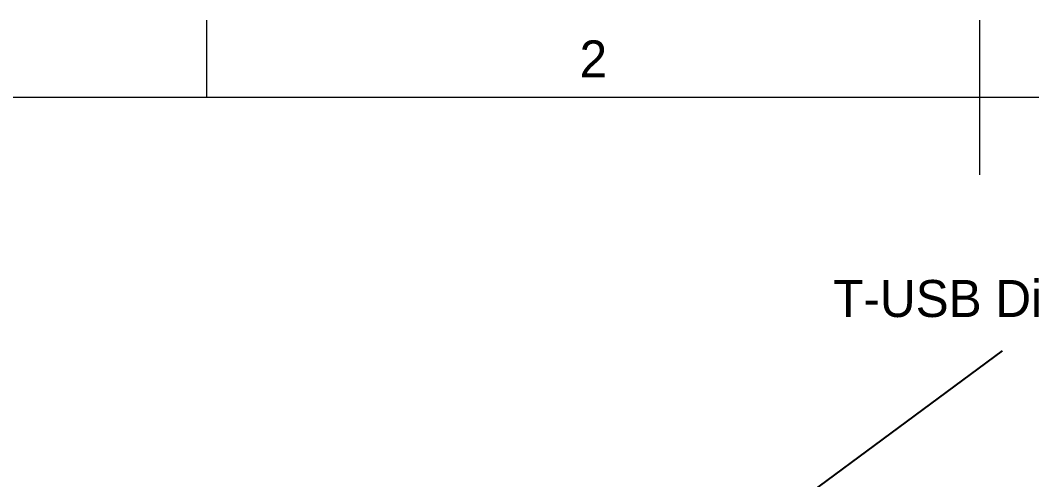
# Model space of a CAD drawing. Header units: millimetres. Extents: x 15 to 205, y 5 to 292.
# Drawn here: x 47.9 to 113.4, y 262.3 to 292 of the extents above; entities that cross this region are included whole.
import ezdxf

# ---------------------------------------------------------------- set-up
doc = ezdxf.new("R2010")
doc.units = ezdxf.units.MM
doc.layers.add('Annotations', color=7, linetype='Continuous')
doc.layers.add('Border', color=7, linetype='Continuous')
doc.styles.add('Shapr0', font='txt', dxfattribs={"height": 2.3925})
doc.dimstyles.new('ISO-25', dxfattribs={"dimtxt": 2.5, "dimasz": 2.5, "dimexe": 1.25, "dimexo": 0.625, "dimtad": 1, "dimtxsty": 'Standard', "dimcen": 2.5, "dimadec": 0, "dimazin": 0, "dimtfac": 1, "dimtmove": 0, "dimatfit": 3, "dimfxl": 1, "dimarcsym": 0})

msp = doc.modelspace()

# ---------------------------------------------------------------- linework, layer by layer
at = {"layer": 'Border', "linetype": 'Continuous', "lineweight": 15}
for p, q in [((60, 287), (60, 292)), ((110, 282), (110, 292)), ((200, 287), (20, 287))]:
    msp.add_line(p, q, dxfattribs=at)

# ---------------------------------------------------------------- texts
at = {"layer": 'Annotations', "linetype": 'Continuous', "lineweight": 15, "insert": (100.512, 273.998), "char_height": 1.79438, "width": 84.66672, "attachment_point": 4}
msp.add_mtext('{\\fSF-Mono-Regular-Extended.ttf|b0|i0|c0|p0;\\H1.333333x;T-USB Direct 45}', dxfattribs=at)
at = {"layer": 'Border', "linetype": 'Continuous', "lineweight": 15, "insert": (85, 288.304), "char_height": 2.393, "width": 2.3925, "attachment_point": 8, "style": 'Shapr0'}
msp.add_mtext('2', dxfattribs=at)

# ---------------------------------------------------------------- leaders
at = {"layer": 'Annotations', "linetype": 'Continuous', "lineweight": 15}
msp.add_leader([(95.676, 258.977), (111.45, 270.622)], dimstyle='ISO-25', dxfattribs=at)

doc.saveas('drawing.dxf')
